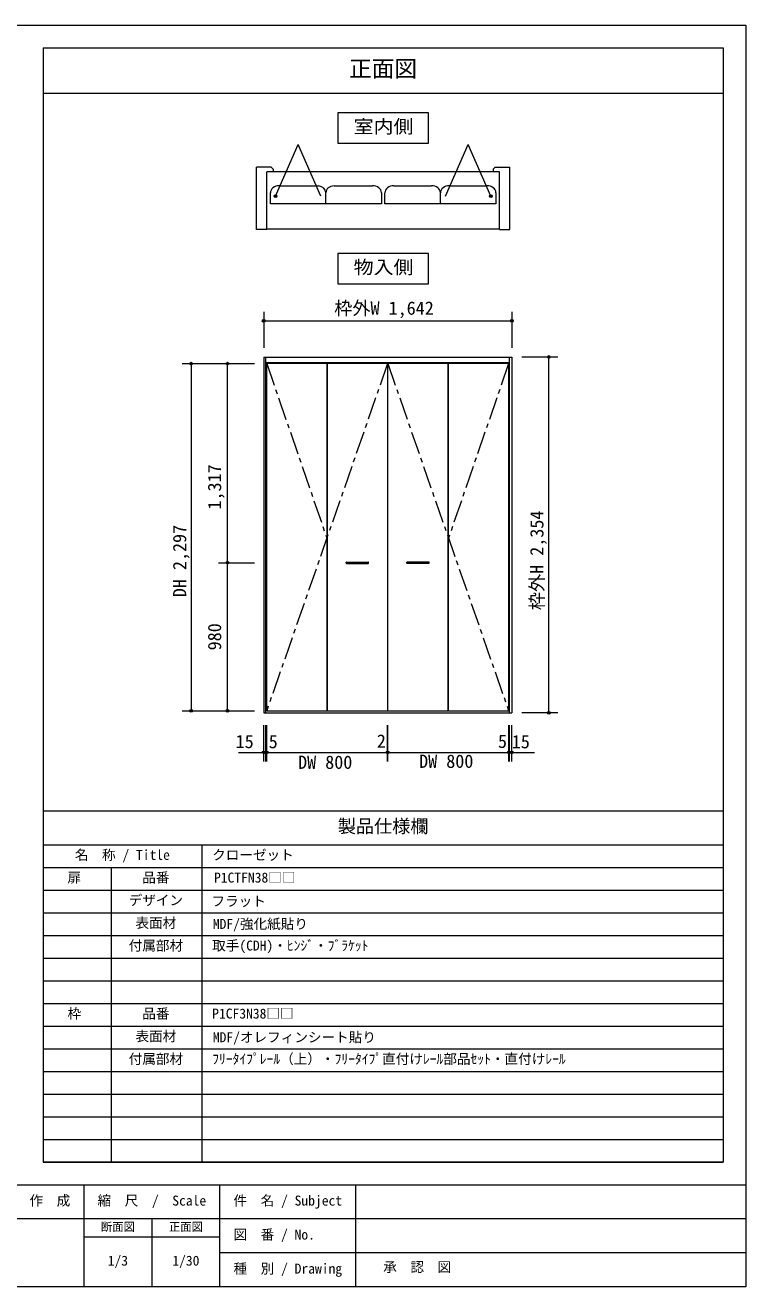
# Model space of a CAD drawing. Units: millimetres on the paper, enlarged 10 times, with parts at other scales. Extents: x -1954 to 1996, y -1346 to 1437.
# Drawn here: x 406 to 1996, y -1346 to 1437 of the extents above; entities that cross this region are included whole.
import ezdxf
from ezdxf.enums import TextEntityAlignment as Align

# ---------------------------------------------------------------- set-up
doc = ezdxf.new("R2010")
doc.units = ezdxf.units.MM
doc.header["$LTSCALE"] = 10
doc.header["$PDMODE"] = 32
doc.header["$PDSIZE"] = 6
doc.linetypes.add('CHAIN1', pattern=[8, 5, -1, 1, -1])
doc.layers.add('0-0_0', color=7, linetype='Continuous', lineweight=18)
doc.layers.add('1-0_H-SYM', color=7, linetype='Continuous', lineweight=18)
doc.styles.add('ＭＳ ゴシック', font='')
doc.styles.get('ＭＳ ゴシック').set_extended_font_data('MS Gothic')

msp = doc.modelspace()

# ---------------------------------------------------------------- linework, layer by layer
at = {"layer": '0-0_0'}
for p, q in [((1995.62, 1436.77), (1995.62, -1345.73)), ((445.62, 1386.77), (445.62, -1070.73)), ((445.62, 1386.77), (1945.62, 1386.77)), ((1945.62, 1386.77), (1945.62, -1070.73)), ((445.62, 1286.77), (1945.62, 1286.77)), ((445.62, -295.73), (1945.62, -295.73)), ((445.62, -370.73), (1945.62, -370.73)), ((795.62, -370.73), (795.62, -1070.73)), ((445.62, -420.73), (1945.62, -420.73)), ((595.62, -420.73), (595.62, -1070.73)), ((445.62, -470.73), (1945.62, -470.73)), ((445.62, -520.73), (1945.62, -520.73)), ((445.62, -570.73), (1945.62, -570.73)), ((445.62, -620.73), (1945.62, -620.73)), ((445.62, -670.73), (1945.62, -670.73)), ((445.62, -720.73), (1945.62, -720.73)), ((445.62, -770.73), (1945.62, -770.73)), ((445.62, -820.73), (1945.62, -820.73)), ((445.62, -870.73), (1945.62, -870.73)), ((445.62, -920.73), (1945.62, -920.73)), ((445.62, -970.73), (1945.62, -970.73)), ((445.62, -1020.73), (1945.62, -1020.73)), ((1945.62, -1070.73), (445.62, -1070.73)), ((445.62, -1070.73), (1945.62, -1070.73)), ((-1954.38, -1120.73), (1995.62, -1120.73)), ((535.62, -1120.73), (535.62, -1345.73)), ((835.62, -1345.73), (835.62, -1120.73)), ((1135.62, -1345.73), (1135.62, -1120.73)), ((1995.62, -1195.73), (-1154.38, -1195.73)), ((685.62, -1195.73), (685.62, -1345.73)), ((535.62, -1235.73), (835.62, -1235.73)), ((1995.62, -1270.73), (835.62, -1270.73)), ((1995.62, -1345.73), (-1954.38, -1345.73))]:
    msp.add_line(p, q, dxfattribs=at)
msp.add_lwpolyline([(-1954.38, -1345.73), (-1954.38, 1436.77), (1995.62, 1436.77)], dxfattribs=at)
at = {"layer": '1-0_H-SYM', "color": 4, "lineweight": 9}
for p, q in [((958.13, 1059.73), (1008.09, 1173.99)), ((1058.05, 1059.73), (1008.09, 1173.99)), ((1333.2, 1059.73), (1383.16, 1173.99)), ((1433.12, 1059.73), (1383.16, 1173.99)), ((931.51, 784.97), (1479.84, 784.97)), ((932.18, 804.97), (932.18, 724.97)), ((1479.51, 804.97), (1479.51, 724.97)), ((1581.37, 704.97), (1501.37, 704.97)), ((1561.37, -79.69), (1561.37, 704.97)), ((752.18, 690.31), (912.18, 690.31)), ((772.18, 690.31), (772.18, -75.36)), ((852.18, -75.36), (852.18, 690.31)), ((832.18, 251.31), (912.18, 251.31)), ((752.18, -75.36), (912.18, -75.36)), ((1581.37, -79.69), (1501.37, -79.69)), ((932.18, -187.03), (932.18, -107.03)), ((937.18, -187.03), (937.18, -107.03)), ((938.84, -187.03), (938.84, -107.03)), ((1205.51, -187.03), (1205.51, -107.03)), ((1205.84, -187.03), (1205.84, -107.03)), ((1472.84, -187.03), (1472.84, -107.03)), ((1474.51, -187.03), (1474.51, -107.03)), ((1479.51, -187.03), (1479.51, -107.03)), ((876.84, -167.03), (1529.62, -167.03))]:
    msp.add_line(p, q, dxfattribs=at)
at = {"layer": '1-0_H-SYM'}
for p, q in [((916.24, 986.26), (916.24, 1124.04)), ((948.38, 1124.04), (916.24, 1124.04)), ((1452.05, 1113.32), (939.2, 1113.32)), ((939.2, 986.26), (939.2, 1113.32)), ((948.38, 1124.04), (952.98, 1119.44)), ((952.98, 1119.44), (952.98, 1113.32)), ((1442.87, 1124.04), (1475.01, 1124.04)), ((1452.05, 986.26), (1452.05, 1113.32)), ((1475.01, 986.26), (1475.01, 1124.04)), ((946.85, 1042.9), (946.85, 1067.39)), ((966.76, 1082.7), (1053, 1082.7)), ((1069.33, 1042.9), (1069.33, 1067.39)), ((1087.75, 1082.66), (1171.9, 1082.66)), ((1191.8, 1067.39), (1191.8, 1042.9)), ((1199.45, 1042.9), (1199.45, 1067.39)), ((1219.35, 1082.7), (1302.02, 1082.7)), ((1321.92, 1042.9), (1321.92, 1067.39)), ((1341.83, 1082.7), (1424.49, 1082.7)), ((1191.8, 1042.9), (946.85, 1042.9)), ((939.2, 986.26), (916.24, 986.26)), ((939.2, 987.79), (1452.05, 987.79)), ((1452.05, 986.26), (1475.01, 986.26)), ((932.18, 704.97), (932.18, -79.69)), ((937.18, -79.69), (937.18, 704.97)), ((1474.51, -79.69), (1474.51, 704.97)), ((1479.51, 704.97), (1479.51, -79.69)), ((937.18, 692.97), (1474.51, 692.97)), ((938.84, -75.36), (938.84, 690.31)), ((1205.51, 690.31), (938.84, 690.31)), ((1072.01, -75.36), (1072.01, 690.31)), ((1072.34, 690.31), (1072.34, -75.36)), ((1205.51, 690.31), (1205.51, -75.36)), ((1205.84, -75.36), (1205.84, 690.31)), ((1472.51, 690.31), (1472.51, -75.36)), ((938.84, -75.36), (1072.01, -75.36)), ((1072.34, -75.36), (1205.51, -75.36)), ((1205.84, -75.36), (1339.01, -75.36)), ((1339.34, -75.36), (1472.51, -75.36))]:
    msp.add_line(p, q, dxfattribs=at)
at = {"layer": '1-0_H-SYM', "lineweight": 20}
for p, q in [((932.18, 704.97), (1479.51, 704.97)), ((1114.43, 250.39), (1114.43, 252.22)), ((1114.93, 252.72), (1162.93, 252.72)), ((1163.43, 250.39), (1163.43, 252.22)), ((1247.93, 250.39), (1247.93, 252.22)), ((1296.43, 252.72), (1248.43, 252.72)), ((1296.93, 250.39), (1296.93, 252.22)), ((1114.93, 249.89), (1162.93, 249.89)), ((1296.43, 249.89), (1248.43, 249.89)), ((932.18, -79.69), (1479.51, -79.69))]:
    msp.add_line(p, q, dxfattribs=at)
at = {"layer": '1-0_H-SYM', "color": 4, "linetype": 'CHAIN1', "lineweight": 9}
for p, q in [((1205.51, 690.31), (938.84, -75.36)), ((938.84, 690.31), (1072.18, 303.55)), ((1205.84, 690.31), (1472.51, -75.36)), ((1472.51, 690.31), (1339.18, 303.55))]:
    msp.add_line(p, q, dxfattribs=at)
at = {"layer": '1-0_H-SYM'}
for points in [[(1095.62, 1176.63), (1295.62, 1176.63), (1295.62, 1243.29), (1095.62, 1243.29)], [(1095.62, 866.32), (1295.62, 866.32), (1295.62, 932.98), (1095.62, 932.98)]]:
    msp.add_lwpolyline(points, close=True, dxfattribs=at)
for points in [[(1442.87, 1124.04), (1438.27, 1119.44), (1438.27, 1113.32)], [(1444.4, 1067.39), (1444.4, 1042.9), (1199.45, 1042.9)], [(1339.01, -75.36), (1339.01, 690.31), (1205.84, 690.31)], [(1472.51, 690.31), (1339.34, 690.31), (1339.34, -75.36)]]:
    msp.add_lwpolyline(points, dxfattribs=at)
at = {"layer": '1-0_H-SYM', "lineweight": 20}
for centre, start, end in [((1114.93, 252.22), 90, 180), ((1162.93, 252.22), 0, 90), ((1248.43, 252.22), 90, 180), ((1296.43, 252.22), 0, 90), ((1114.93, 250.39), 180, 270), ((1162.93, 250.39), 270, 0), ((1248.43, 250.39), 180, 270), ((1296.43, 250.39), 270, 0)]:
    msp.add_arc(centre, 0.5, start, end, dxfattribs=at)
at = {"layer": '1-0_H-SYM'}
for centre, start_param, end_param in [((966.76, 1067.39), 1.5707963, 3.1415927), ((1049.42, 1067.39), 6.2831853, 7.6735165), ((1089.23, 1067.39), 1.6451562, 3.1415927), ((1171.9, 1067.39), 6.2831853, 7.8539816), ((1219.35, 1067.39), 1.5707963, 3.1415927), ((1302.02, 1067.39), 6.2831853, 7.8539816), ((1341.83, 1067.39), 1.5707963, 3.1415927), ((1424.49, 1067.39), 6.2831853, 7.8539816)]:
    msp.add_ellipse(centre, major_axis=(19.9, 0), ratio=0.769231, start_param=start_param, end_param=end_param, dxfattribs=at)
for p in [(958.13, 1059.73), (1433.12, 1059.73)]:
    msp.add_point(p, dxfattribs=at)
at = {"layer": '1-0_H-SYM', "color": 4}
for p in [(932.18, 784.97), (1479.51, 784.97), (1561.37, 704.97), (772.18, 690.31), (852.18, 690.31), (852.18, 251.31), (772.18, -75.36), (852.18, -75.36), (1561.37, -79.69), (932.18, -167.03), (937.18, -167.03), (938.84, -167.03), (1205.51, -167.03), (1205.84, -167.03), (1472.84, -167.03), (1474.51, -167.03), (1479.51, -167.03)]:
    msp.add_point(p, dxfattribs=at)

# ---------------------------------------------------------------- texts
at = {"layer": '0-0_0', "style": 'ＭＳ ゴシック'}
for s, height, p in [('正面図', 36.66, (1120.62, 1311.77)), ('製品仕様欄', 29.33, (1095.62, -353.23)), ('名\u3000称 / Title', 21.99, (515.62, -410.73)), ('クローゼット', 21.99, (818.55, -410.73)), ('扉', 21.99, (499.37, -460.73)), ('品番', 21.99, (664.37, -460.73)), ('P1CTFN38□□', 21.99, (822.57, -460.73)), ('デザイン', 21.99, (634.37, -510.73)), ('フラット', 21.99, (816.97, -512.88)), ('表面材', 21.99, (649.37, -560.73)), ('MDF/強化紙貼り', 21.99, (819.99, -562.98)), ('付属部材', 21.99, (634.37, -610.73)), ('取手(CDH)・ﾋﾝｼﾞ・ﾌﾞﾗｹｯﾄ', 21.99, (818.55, -610.73)), ('枠', 21.99, (499.37, -760.73)), ('品番', 21.99, (664.37, -760.73)), ('P1CF3N38□□', 21.99, (818.55, -760.73)), ('表面材', 21.99, (649.37, -810.73)), ('MDF/オレフィンシート貼り', 21.99, (819.99, -812.98)), ('付属部材', 21.99, (634.37, -860.73)), ('ﾌﾘｰﾀｲﾌﾟﾚｰﾙ（上）・ﾌﾘｰﾀｲﾌﾟ直付けﾚｰﾙ部品ｾｯﾄ・直付けﾚｰﾙ', 21.99, (818.55, -860.73)), ('作\u3000成', 21.99, (415.62, -1173.23)), ('縮\u3000尺\u3000/\u3000Scale', 21.99, (565.62, -1173.23)), ('件\u3000名 / Subject', 21.99, (865.62, -1173.23)), ('断面図', 18.33, (573.12, -1228.23)), ('正面図', 18.33, (723.12, -1228.23)), ('図\u3000番 / No.', 21.99, (865.47, -1248.23)), ('1/3', 21.99, (588.12, -1305.73)), ('1/30', 21.99, (730.62, -1305.73)), ('種\u3000別 / Drawing', 21.99, (865.62, -1323.23)), ('承\u3000認\u3000図', 21.99, (1195.8, -1319.66))]:
    msp.add_text(s, height=height, dxfattribs=at).set_placement(p, align=Align.BOTTOM_LEFT)
at = {"layer": '1-0_H-SYM', "style": 'ＭＳ ゴシック', "width": 1.1}
for s, p in [('室内側', (1130.62, 1189.96)), ('物入側', (1130.62, 879.65))]:
    msp.add_text(s, height=29.33, dxfattribs=at).set_placement(p, align=Align.BOTTOM_LEFT)
at = {"layer": '1-0_H-SYM', "style": 'ＭＳ ゴシック'}
for s, p in [('枠外W 1,642', (1087.8, 789.37)), ('15', (870.28, -166.47)), ('5', (943.27, -166.67)), ('2', (1181.72, -165.6)), ('5', (1448.95, -166.05)), ('15', (1479.43, -166.88)), ('DW 800', (1008.01, -212.22)), ('DW 800', (1275.01, -210.03))]:
    msp.add_text(s, height=29.33, dxfattribs=at).set_placement(p, align=Align.BOTTOM_LEFT)
for s, p in [('1,317', (847.18, 368.47)), ('枠外H 2,354', (1558.1, 146.64)), ('DH 2,297', (770.14, 175.14)), ('980', (847.18, 57.97))]:
    msp.add_text(s, height=29.33, rotation=90, dxfattribs=at).set_placement(p, align=Align.BOTTOM_LEFT)

doc.saveas('drawing.dxf')
